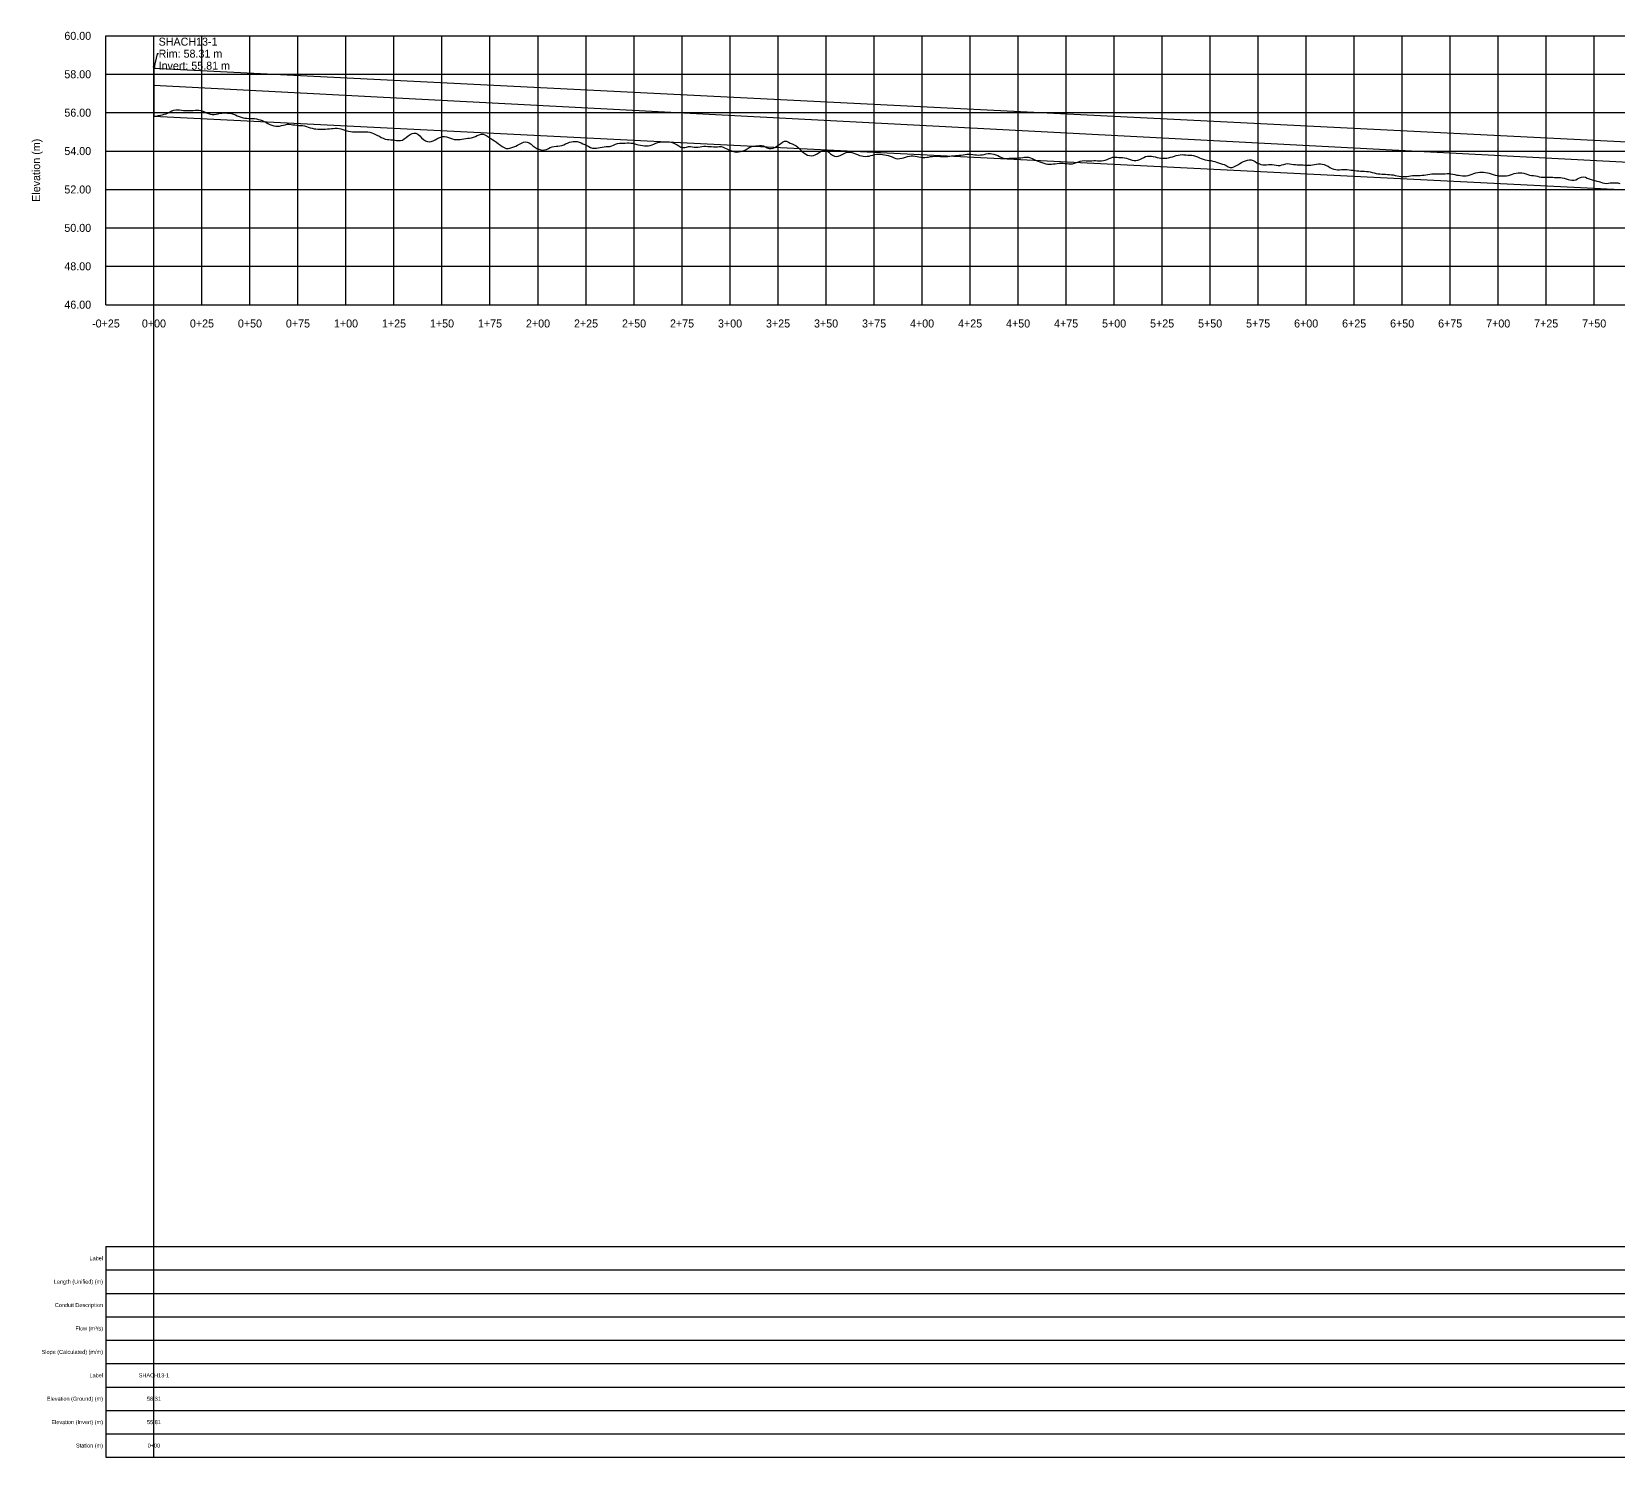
# Model space of a CAD drawing. Extents: x -64 to 1682, y -140 to 602.
# Drawn here: x -64 to 763, y -140 to 602 of the extents above; entities that cross this region are included whole.
import ezdxf
from ezdxf.enums import TextEntityAlignment as Align

# ---------------------------------------------------------------- set-up
doc = ezdxf.new("R2010")
doc.units = 0
for name, color, linetype in [('Annotation', 7, 'Continuous'), ('Annotation_Table', 254, 'Continuous'), ('Crown', 7, 'Continuous'), ('Grid', 254, 'Continuous'), ('Grid_Text', 7, 'Continuous'), ('Ground_Elevation', 3, 'Continuous'), ('Hydraulic_Grade', 5, 'Continuous'), ('Invert', 7, 'Continuous'), ('Structure', 7, 'Continuous')]:
    doc.layers.add(name, color=color, linetype=linetype)

msp = doc.modelspace()

# ---------------------------------------------------------------- linework, layer by layer
at = {"layer": 'Annotation', "color": 0}
msp.add_lwpolyline([(2.44, 590.72), (1.7, 590.72), (0, 583.1)], dxfattribs=at)
msp.add_lwpolyline([(0, 583.1), (-0.2, 584.08), (0.59, 583.9)], close=True, dxfattribs=at)
at = {"layer": 'Annotation_Table', "color": 254}
for points in [[(0, -140.21), (0, 600)], [(-25, -30.48), (1649.95, -30.48)], [(-25, -30.48), (-25, -140.21)], [(-25, -42.67), (1649.95, -42.67)], [(-25, -54.86), (1649.95, -54.86)], [(-25, -67.06), (1649.95, -67.06)], [(-25, -79.25), (1649.95, -79.25)], [(-25, -91.44), (1649.95, -91.44)], [(-25, -103.63), (1649.95, -103.63)], [(-25, -115.82), (1649.95, -115.82)], [(-25, -128.02), (1649.95, -128.02)], [(-25, -140.21), (1649.95, -140.21)]]:
    msp.add_lwpolyline(points, dxfattribs=at)
at = {"layer": 'Crown', "color": 0}
for points in [[(0, 583.1), (0, 583.1)], [(0, 583.1), (1642.16, 501.13)]]:
    msp.add_lwpolyline(points, dxfattribs=at)
at = {"layer": 'Grid', "color": 254}
for points in [[(-25, 600), (1650, 600)], [(-25, 460), (-25, 600)], [(0, 460), (0, 600)], [(25, 460), (25, 600)], [(50, 460), (50, 600)], [(75, 460), (75, 600)], [(100, 460), (100, 600)], [(125, 460), (125, 600)], [(150, 460), (150, 600)], [(175, 460), (175, 600)], [(200, 460), (200, 600)], [(225, 460), (225, 600)], [(250, 460), (250, 600)], [(275, 460), (275, 600)], [(300, 460), (300, 600)], [(325, 460), (325, 600)], [(350, 460), (350, 600)], [(375, 460), (375, 600)], [(400, 460), (400, 600)], [(425, 460), (425, 600)], [(450, 460), (450, 600)], [(475, 460), (475, 600)], [(500, 460), (500, 600)], [(525, 460), (525, 600)], [(550, 460), (550, 600)], [(575, 460), (575, 600)], [(600, 460), (600, 600)], [(625, 460), (625, 600)], [(650, 460), (650, 600)], [(675, 460), (675, 600)], [(700, 460), (700, 600)], [(725, 460), (725, 600)], [(750, 460), (750, 600)], [(-25, 580), (1650, 580)], [(-25, 560), (1650, 560)], [(-25, 540), (1650, 540)], [(-25, 520), (1650, 520)], [(-25, 500), (1650, 500)], [(-25, 480), (1650, 480)], [(-25, 460), (1650, 460)]]:
    msp.add_lwpolyline(points, dxfattribs=at)
at = {"layer": 'Ground_Elevation', "color": 3}
msp.add_lwpolyline([(0.39, 558.1), (1.39, 558.25), (2.39, 558.47), (3.39, 558.7), (4.39, 558.93), (5.39, 559.17), (6.39, 559.45), (7.39, 559.85), (8.39, 560.37), (9.39, 560.9), (10.39, 561.24), (11.39, 561.4), (12.39, 561.45), (13.39, 561.43), (14.39, 561.33), (15.39, 561.21), (16.39, 561.11), (17.39, 561.07), (18.39, 561.06), (19.39, 561.1), (20.39, 561.16), (21.39, 561.24), (22.39, 561.32), (23.39, 561.32), (24.39, 561.14), (25.39, 560.83), (26.39, 560.4), (27.39, 559.93), (28.39, 559.51), (29.39, 559.18), (30.39, 558.98), (31.39, 558.98), (32.39, 559.16), (33.39, 559.42), (34.39, 559.66), (35.39, 559.82), (36.39, 559.86), (37.39, 559.83), (38.39, 559.78), (39.39, 559.71), (40.39, 559.56), (41.39, 559.25), (42.39, 558.85), (43.39, 558.41), (44.39, 558), (45.39, 557.64), (46.39, 557.37), (47.39, 557.15), (48.39, 557.05), (49.39, 557.02), (50.39, 557.02), (51.39, 556.97), (52.39, 556.89), (53.39, 556.71), (54.39, 556.48), (55.39, 556.22), (56.39, 555.84), (57.39, 555.4), (58.39, 554.81), (59.39, 554.27), (60.39, 553.83), (61.39, 553.5), (62.39, 553.21), (63.39, 553.05), (64.39, 552.96), (65.39, 553.05), (66.39, 553.24), (67.39, 553.49), (68.39, 553.74), (69.39, 553.93), (70.39, 553.96), (71.39, 553.88), (72.39, 553.74), (73.39, 553.59), (74.39, 553.43), (75.39, 553.38), (76.39, 553.34), (77.39, 553.28), (78.39, 553.2), (79.39, 552.88), (80.39, 552.46), (81.39, 552.16), (82.39, 551.88), (83.39, 551.6), (84.39, 551.51), (85.39, 551.48), (86.39, 551.48), (87.39, 551.49), (88.39, 551.47), (89.39, 551.46), (90.39, 551.51), (91.39, 551.59), (92.39, 551.7), (93.39, 551.78), (94.39, 551.84), (95.39, 551.84), (96.39, 551.79), (97.39, 551.55), (98.39, 551.22), (99.39, 550.88), (100.39, 550.58), (101.39, 550.37), (102.39, 550.22), (103.39, 550.1), (104.39, 550.03), (105.39, 550), (106.39, 550.03), (107.39, 550.08), (108.39, 550.09), (109.39, 550.05), (110.39, 549.98), (111.39, 549.93), (112.39, 549.79), (113.39, 549.5), (114.39, 549.08), (115.39, 548.59), (116.39, 548.16), (117.39, 547.72), (118.39, 547.15), (119.39, 546.64), (120.39, 546.23), (121.39, 546.07), (122.39, 545.94), (123.39, 545.86), (124.39, 545.79), (125.39, 545.67), (126.39, 545.53), (127.39, 545.48), (128.39, 545.54), (129.39, 545.74), (130.39, 546.31), (131.39, 547.02), (132.39, 547.86), (133.39, 548.67), (134.39, 549.18), (135.39, 549.39), (136.39, 549.31), (137.39, 548.81), (138.39, 547.93), (139.39, 546.96), (140.39, 546.06), (141.39, 545.4), (142.39, 545.04), (143.39, 544.86), (144.39, 544.91), (145.39, 545.29), (146.39, 545.78), (147.39, 546.33), (148.39, 546.85), (149.39, 547.24), (150.39, 547.5), (151.39, 547.58), (152.39, 547.43), (153.39, 547.08), (154.39, 546.66), (155.39, 546.31), (156.39, 546.07), (157.39, 545.96), (158.39, 545.97), (159.39, 546.02), (160.39, 546.16), (161.39, 546.37), (162.39, 546.57), (163.39, 546.73), (164.39, 546.73), (165.39, 546.88), (166.39, 547.25), (167.39, 547.65), (168.39, 548.07), (169.39, 548.48), (170.39, 548.82), (171.39, 548.86), (172.39, 548.51), (173.39, 547.94), (174.39, 547.23), (175.39, 546.52), (176.39, 545.91), (177.39, 545.26), (178.39, 544.61), (179.39, 543.84), (180.39, 543.07), (181.39, 542.4), (182.39, 541.82), (183.39, 541.42), (184.39, 541.36), (185.39, 541.55), (186.39, 541.84), (187.39, 542.17), (188.39, 542.57), (189.39, 543.04), (190.39, 543.59), (191.39, 544.17), (192.39, 544.57), (193.39, 544.75), (194.39, 544.64), (195.39, 544.25), (196.39, 543.59), (197.39, 542.8), (198.39, 542.02), (199.39, 541.38), (200.39, 540.95), (201.39, 540.69), (202.39, 540.55), (203.39, 540.63), (204.39, 540.89), (205.39, 541.35), (206.39, 541.81), (207.39, 542.22), (208.39, 542.44), (209.39, 542.58), (210.39, 542.62), (211.39, 542.67), (212.39, 542.91), (213.39, 543.29), (214.39, 543.72), (215.39, 544.16), (216.39, 544.56), (217.39, 544.88), (218.39, 545.06), (219.39, 545.06), (220.39, 544.95), (221.39, 544.7), (222.39, 544.32), (223.39, 543.84), (224.39, 543.36), (225.39, 542.85), (226.39, 542.31), (227.39, 541.87), (228.39, 541.57), (229.39, 541.49), (230.39, 541.58), (231.39, 541.71), (232.39, 541.87), (233.39, 542.07), (234.39, 542.25), (235.39, 542.36), (236.39, 542.32), (237.39, 542.36), (238.39, 542.67), (239.39, 543.11), (240.39, 543.54), (241.39, 543.9), (242.39, 544.08), (243.39, 544.11), (244.39, 544.09), (245.39, 544.12), (246.39, 544.27), (247.39, 544.29), (248.39, 544.18), (249.39, 544.03), (250.39, 543.75), (251.39, 543.44), (252.39, 543.21), (253.39, 543.02), (254.39, 542.82), (255.39, 542.68), (256.39, 542.65), (257.39, 542.71), (258.39, 542.98), (259.39, 543.33), (260.39, 543.68), (261.39, 544.04), (262.39, 544.38), (263.39, 544.65), (264.39, 544.73), (265.39, 544.79), (266.39, 544.87), (267.39, 544.89), (268.39, 544.84), (269.39, 544.69), (270.39, 544.32), (271.39, 543.82), (272.39, 543.24), (273.39, 542.65), (274.39, 542.08), (275.39, 541.79), (276.39, 541.8), (277.39, 542.09), (278.39, 542.36), (279.39, 542.39), (280.39, 542.22), (281.39, 542.05), (282.39, 541.97), (283.39, 542.03), (284.39, 542.17), (285.39, 542.37), (286.39, 542.49), (287.39, 542.54), (288.39, 542.36), (289.39, 542.33), (290.39, 542.31), (291.39, 542.25), (292.39, 542.16), (293.39, 542.16), (294.39, 542.31), (295.39, 542.33), (296.39, 542.09), (297.39, 541.58), (298.39, 541.1), (299.39, 540.71), (300.39, 540.31), (301.39, 539.93), (302.39, 539.64), (303.39, 539.45), (304.39, 539.54), (305.39, 539.73), (306.39, 539.98), (307.39, 540.37), (308.39, 540.9), (309.39, 541.5), (310.39, 542.01), (311.39, 542.33), (312.39, 542.51), (313.39, 542.64), (314.39, 542.79), (315.39, 542.96), (316.39, 542.91), (317.39, 542.64), (318.39, 542.15), (319.39, 541.67), (320.39, 541.36), (321.39, 541.33), (322.39, 541.45), (323.39, 541.88), (324.39, 542.53), (325.39, 543.28), (326.39, 543.96), (327.39, 544.61), (328.39, 545.15), (329.39, 545.13), (330.39, 544.57), (331.39, 544.11), (332.39, 543.73), (333.39, 543.3), (334.39, 542.73), (335.39, 541.93), (336.39, 540.97), (337.39, 539.94), (338.39, 539.03), (339.39, 538.43), (340.39, 537.93), (341.39, 537.64), (342.39, 537.53), (343.39, 537.61), (344.39, 537.96), (345.39, 538.55), (346.39, 539.28), (347.39, 539.93), (348.39, 540.31), (349.39, 540.34), (350.39, 540.11), (351.39, 539.45), (352.39, 538.62), (353.39, 537.91), (354.39, 537.4), (355.39, 537.21), (356.39, 537.33), (357.39, 537.7), (358.39, 538.25), (359.39, 538.81), (360.39, 539.22), (361.39, 539.38), (362.39, 539.38), (363.39, 539.19), (364.39, 538.92), (365.39, 538.54), (366.39, 538.15), (367.39, 537.76), (368.39, 537.49), (369.39, 537.28), (370.39, 537.17), (371.39, 537.26), (372.39, 537.4), (373.39, 537.66), (374.39, 537.94), (375.39, 538.18), (376.39, 538.37), (377.39, 538.46), (378.39, 538.43), (379.39, 538.28), (380.39, 538.06), (381.39, 537.86), (382.39, 537.65), (383.39, 537.37), (384.39, 536.96), (385.39, 536.5), (386.39, 536.16), (387.39, 536.04), (388.39, 536.09), (389.39, 536.27), (390.39, 536.53), (391.39, 536.81), (392.39, 537.1), (393.39, 537.31), (394.39, 537.45), (395.39, 537.46), (396.39, 537.37), (397.39, 537.16), (398.39, 536.96), (399.39, 536.83), (400.39, 536.73), (401.39, 536.69), (402.39, 536.74), (403.39, 536.91), (404.39, 537.1), (405.39, 537.23), (406.39, 537.32), (407.39, 537.35), (408.39, 537.32), (409.39, 537.25), (410.39, 537.17), (411.39, 537.13), (412.39, 537.14), (413.39, 537.19), (414.39, 537.3), (415.39, 537.44), (416.39, 537.57), (417.39, 537.65), (418.39, 537.7), (419.39, 537.79), (420.39, 537.92), (421.39, 538.08), (422.39, 538.21), (423.39, 538.3), (424.39, 538.34), (425.39, 538.3), (426.39, 538.21), (427.39, 538.09), (428.39, 537.99), (429.39, 537.93), (430.39, 537.96), (431.39, 538.07), (432.39, 538.26), (433.39, 538.48), (434.39, 538.66), (435.39, 538.7), (436.39, 538.6), (437.39, 538.43), (438.39, 538.12), (439.39, 537.67), (440.39, 537.11), (441.39, 536.59), (442.39, 536.27), (443.39, 536.12), (444.39, 536.14), (445.39, 536.25), (446.39, 536.35), (447.39, 536.37), (448.39, 536.36), (449.39, 536.36), (450.39, 536.42), (451.39, 536.56), (452.39, 536.69), (453.39, 536.77), (454.39, 536.8), (455.39, 536.76), (456.39, 536.53), (457.39, 536.12), (458.39, 535.63), (459.39, 535.16), (460.39, 534.78), (461.39, 534.39), (462.39, 534.01), (463.39, 533.66), (464.39, 533.39), (465.39, 533.19), (466.39, 533.13), (467.39, 533.19), (468.39, 533.31), (469.39, 533.43), (470.39, 533.57), (471.39, 533.7), (472.39, 533.78), (473.39, 533.74), (474.39, 533.6), (475.39, 533.46), (476.39, 533.32), (477.39, 533.28), (478.39, 533.4), (479.39, 533.66), (480.39, 534.02), (481.39, 534.43), (482.39, 534.76), (483.39, 534.98), (484.39, 535.04), (485.39, 535), (486.39, 534.94), (487.39, 534.88), (488.39, 534.96), (489.39, 535.03), (490.39, 535.04), (491.39, 534.97), (492.39, 534.88), (493.39, 534.88), (494.39, 535.01), (495.39, 535.3), (496.39, 535.67), (497.39, 536.09), (498.39, 536.52), (499.39, 536.79), (500.39, 536.85), (501.39, 536.76), (502.39, 536.64), (503.39, 536.62), (504.39, 536.64), (505.39, 536.54), (506.39, 536.31), (507.39, 535.94), (508.39, 535.55), (509.39, 535.22), (510.39, 535.03), (511.39, 535.02), (512.39, 535.22), (513.39, 535.62), (514.39, 536.14), (515.39, 536.7), (516.39, 537.14), (517.39, 537.33), (518.39, 537.37), (519.39, 537.29), (520.39, 537.14), (521.39, 536.92), (522.39, 536.67), (523.39, 536.47), (524.39, 536.36), (525.39, 536.32), (526.39, 536.33), (527.39, 536.37), (528.39, 536.5), (529.39, 536.75), (530.39, 537.08), (531.39, 537.41), (532.39, 537.71), (533.39, 537.94), (534.39, 538.07), (535.39, 538.14), (536.39, 538.12), (537.39, 538.04), (538.39, 537.95), (539.39, 537.94), (540.39, 537.94), (541.39, 537.76), (542.39, 537.39), (543.39, 536.96), (544.39, 536.54), (545.39, 536.14), (546.39, 535.78), (547.39, 535.48), (548.39, 535.27), (549.39, 535.14), (550.39, 535.04), (551.39, 534.81), (552.39, 534.51), (553.39, 534.16), (554.39, 533.82), (555.39, 533.53), (556.39, 533.26), (557.39, 532.97), (558.39, 532.44), (559.39, 531.87), (560.39, 531.51), (561.39, 531.43), (562.39, 531.73), (563.39, 532.26), (564.39, 532.88), (565.39, 533.49), (566.39, 534), (567.39, 534.5), (568.39, 534.96), (569.39, 535.32), (570.39, 535.52), (571.39, 535.39), (572.39, 535.05), (573.39, 534.53), (574.39, 533.95), (575.39, 533.45), (576.39, 533.06), (577.39, 532.84), (578.39, 532.8), (579.39, 532.87), (580.39, 532.99), (581.39, 533.08), (582.39, 533), (583.39, 532.82), (584.39, 532.62), (585.39, 532.53), (586.39, 532.57), (587.39, 532.76), (588.39, 533.03), (589.39, 533.31), (590.39, 533.47), (591.39, 533.42), (592.39, 533.26), (593.39, 533.07), (594.39, 532.93), (595.39, 532.86), (596.39, 532.85), (597.39, 532.8), (598.39, 532.75), (599.39, 532.74), (600.39, 532.7), (601.39, 532.68), (602.39, 532.74), (603.39, 532.85), (604.39, 533.02), (605.39, 533.19), (606.39, 533.37), (607.39, 533.4), (608.39, 533.21), (609.39, 532.93), (610.39, 532.55), (611.39, 532.06), (612.39, 531.51), (613.39, 531), (614.39, 530.62), (615.39, 530.38), (616.39, 530.27), (617.39, 530.27), (618.39, 530.36), (619.39, 530.43), (620.39, 530.44), (621.39, 530.38), (622.39, 530.26), (623.39, 530.13), (624.39, 529.99), (625.39, 529.86), (626.39, 529.74), (627.39, 529.65), (628.39, 529.59), (629.39, 529.55), (630.39, 529.52), (631.39, 529.44), (632.39, 529.31), (633.39, 529.11), (634.39, 528.87), (635.39, 528.62), (636.39, 528.39), (637.39, 528.19), (638.39, 528.06), (639.39, 527.97), (640.39, 527.92), (641.39, 527.89), (642.39, 527.86), (643.39, 527.8), (644.39, 527.7), (645.39, 527.54), (646.39, 527.34), (647.39, 527.14), (648.39, 526.94), (649.39, 526.8), (650.39, 526.72), (651.39, 526.74), (652.39, 526.83), (653.39, 526.96), (654.39, 527.11), (655.39, 527.22), (656.39, 527.28), (657.39, 527.3), (658.39, 527.3), (659.39, 527.32), (660.39, 527.39), (661.39, 527.52), (662.39, 527.68), (663.39, 527.86), (664.39, 528.05), (665.39, 528.19), (666.39, 528.23), (667.39, 528.19), (668.39, 528.13), (669.39, 528.11), (670.39, 528.12), (671.39, 528.17), (672.39, 528.23), (673.39, 528.3), (674.39, 528.26), (675.39, 528.12), (676.39, 527.92), (677.39, 527.72), (678.39, 527.53), (679.39, 527.39), (680.39, 527.28), (681.39, 527.19), (682.39, 527.13), (683.39, 527.16), (684.39, 527.31), (685.39, 527.57), (686.39, 527.91), (687.39, 528.26), (688.39, 528.59), (689.39, 528.88), (690.39, 529.07), (691.39, 529.08), (692.39, 528.99), (693.39, 528.81), (694.39, 528.63), (695.39, 528.47), (696.39, 528.2), (697.39, 527.85), (698.39, 527.5), (699.39, 527.24), (700.39, 527.1), (701.39, 527.05), (702.39, 527.03), (703.39, 527.05), (704.39, 527.14), (705.39, 527.34), (706.39, 527.65), (707.39, 528.03), (708.39, 528.34), (709.39, 528.57), (710.39, 528.69), (711.39, 528.73), (712.39, 528.64), (713.39, 528.41), (714.39, 528.09), (715.39, 527.77), (716.39, 527.53), (717.39, 527.36), (718.39, 527.2), (719.39, 527.04), (720.39, 526.85), (721.39, 526.65), (722.39, 526.49), (723.39, 526.4), (724.39, 526.4), (725.39, 526.44), (726.39, 526.43), (727.39, 526.38), (728.39, 526.33), (729.39, 526.31), (730.39, 526.32), (731.39, 526.29), (732.39, 526.2), (733.39, 526.03), (734.39, 525.81), (735.39, 525.55), (736.39, 525.22), (737.39, 524.97), (738.39, 524.82), (739.39, 524.8), (740.39, 525.01), (741.39, 525.46), (742.39, 526), (743.39, 526.43), (744.39, 526.56), (745.39, 526.36), (746.39, 525.95), (747.39, 525.5), (748.39, 525.12), (749.39, 524.83), (750.39, 524.59), (751.39, 524.36), (752.39, 524.08), (753.39, 523.79), (754.39, 523.49), (755.39, 523.26), (756.39, 523.19), (757.39, 523.3), (758.39, 523.39), (759.39, 523.46), (760.39, 523.47), (761.39, 523.45), (762.39, 523.38), (763.39, 523.19)], dxfattribs=at)
at = {"layer": 'Hydraulic_Grade', "color": 5}
msp.add_lwpolyline([(0, 574.33), (1642.16, 488.63)], dxfattribs=at)
at = {"layer": 'Invert', "color": 0}
for points in [[(0, 558.1), (0, 558.1)], [(0, 558.1), (1642.16, 476.13)]]:
    msp.add_lwpolyline(points, dxfattribs=at)
at = {"layer": 'Structure', "color": 0}
msp.add_lwpolyline([(0, 583.1), (0, 558.1)], dxfattribs=at)
msp.add_lwpolyline([(0, 583.1), (0, 558.1)], dxfattribs=at)

# ---------------------------------------------------------------- texts
at = {"layer": 'Annotation', "color": 0}
for s, height, p in [('SHACH13-1', 4.167, (2.44, 596.97)), ('Rim: 58.31 m', 4.1667, (2.44, 590.72)), ('Invert: 55.81 m', 4.1667, (2.44, 584.47))]:
    msp.add_text(s, height=height, dxfattribs=at).set_placement(p, align=Align.MIDDLE_LEFT)
at = {"layer": 'Annotation_Table', "color": 0}
for s, height, p in [('Label', 2.083, (-26.52, -36.58)), ('Length (Unified) (m)', 2.0833, (-26.52, -48.77)), ('Conduit Description', 2.0833, (-26.52, -60.96)), ('Flow (m³/s)', 2.0833, (-26.52, -73.15)), ('Slope (Calculated) (m/m)', 2.0833, (-26.52, -85.34)), ('Label', 2.083, (-26.52, -97.54)), ('Elevation (Ground) (m)', 2.0833, (-26.52, -109.73)), ('Elevation (Invert) (m)', 2.0833, (-26.52, -121.92)), ('Station (m)', 2.0833, (-26.52, -134.11))]:
    msp.add_text(s, height=height, dxfattribs=at).set_placement(p, align=Align.MIDDLE_RIGHT)
for s, p in [('SHACH13-1', (0, -97.54)), ('58.31', (0, -109.73)), ('55.81', (0, -121.92)), ('0+00', (0, -134.11))]:
    msp.add_text(s, height=2.083, dxfattribs=at).set_placement(p, align=Align.MIDDLE_CENTER)
at = {"layer": 'Grid_Text', "color": 0}
for s, p in [('60.00', (-32.7, 600)), ('58.00', (-32.7, 580)), ('56.00', (-32.7, 560)), ('54.00', (-32.7, 540)), ('52.00', (-32.7, 520)), ('50.00', (-32.7, 500)), ('48.00', (-32.7, 480)), ('46.00', (-32.7, 460))]:
    msp.add_text(s, height=4.167, dxfattribs=at).set_placement(p, align=Align.MIDDLE_RIGHT)
msp.add_text('Elevation (m)', height=4.1667, rotation=90, dxfattribs=at).set_placement((-58, 530), align=Align.BOTTOM_CENTER)
for s, p in [('-0+25', (-25, 452.3)), ('0+00', (0, 452.3)), ('0+25', (25, 452.3)), ('0+50', (50, 452.3)), ('0+75', (75, 452.3)), ('1+00', (100, 452.3)), ('1+25', (125, 452.3)), ('1+50', (150, 452.3)), ('1+75', (175, 452.3)), ('2+00', (200, 452.3)), ('2+25', (225, 452.3)), ('2+50', (250, 452.3)), ('2+75', (275, 452.3)), ('3+00', (300, 452.3)), ('3+25', (325, 452.3)), ('3+50', (350, 452.3)), ('3+75', (375, 452.3)), ('4+00', (400, 452.3)), ('4+25', (425, 452.3)), ('4+50', (450, 452.3)), ('4+75', (475, 452.3)), ('5+00', (500, 452.3)), ('5+25', (525, 452.3)), ('5+50', (550, 452.3)), ('5+75', (575, 452.3)), ('6+00', (600, 452.3)), ('6+25', (625, 452.3)), ('6+50', (650, 452.3)), ('6+75', (675, 452.3)), ('7+00', (700, 452.3)), ('7+25', (725, 452.3)), ('7+50', (750, 452.3))]:
    msp.add_text(s, height=4.167, dxfattribs=at).set_placement(p, align=Align.TOP_CENTER)

doc.saveas('drawing.dxf')
